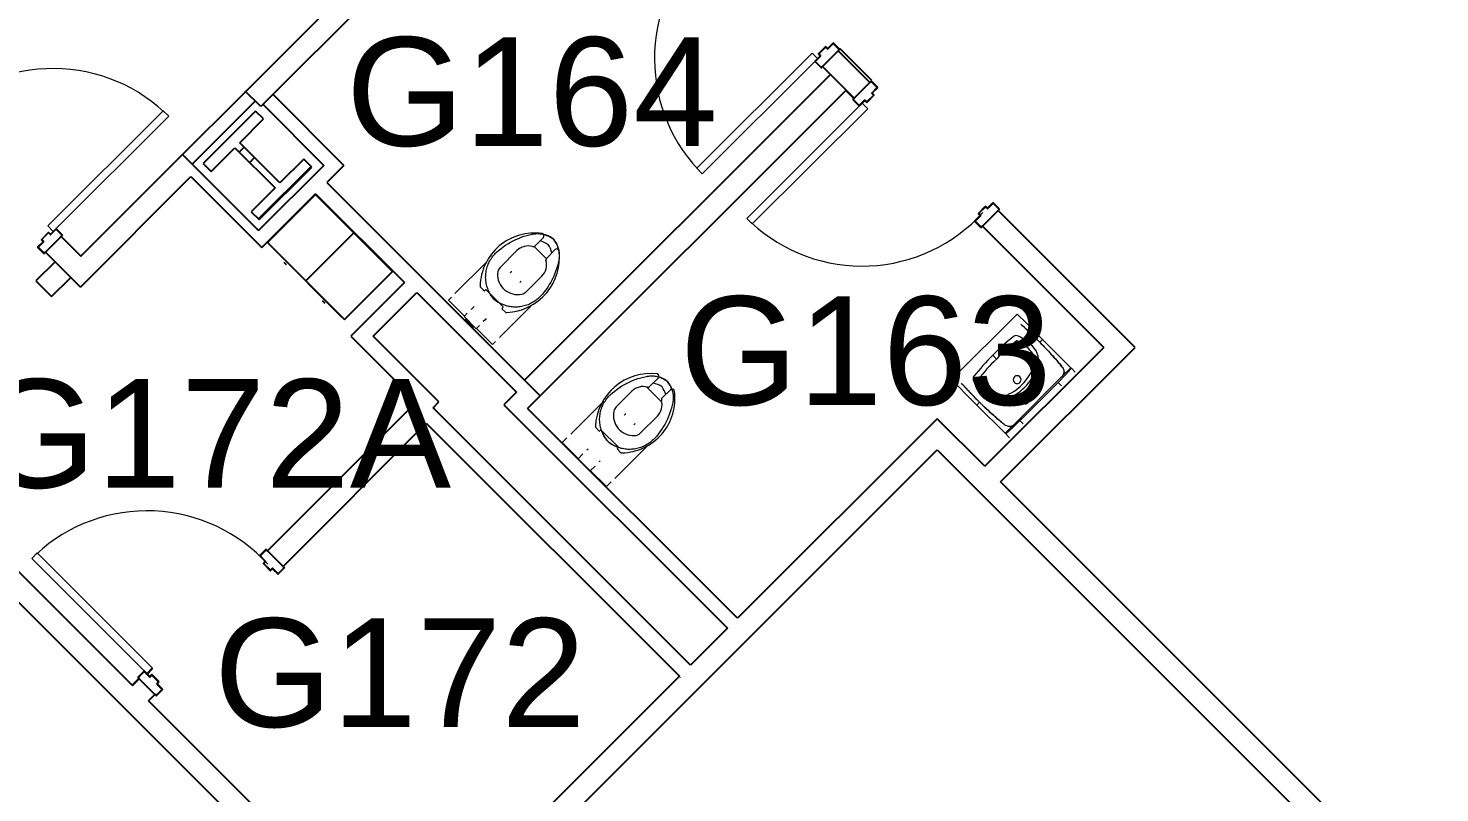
# Model space of a CAD drawing. Header units: inches. Extents: x -115 to 5677, y -261 to 4726.
# Drawn here: x 1433.4 to 1744.9, y 2375.8 to 2544.7 of the extents above; entities that cross this region are included whole.
import ezdxf

# ---------------------------------------------------------------- set-up
doc = ezdxf.new("R2010")
doc.units = ezdxf.units.IN
doc.header["$LTSCALE"] = 96
doc.header["$MEASUREMENT"] = 0
for name, color, linetype in [('A-ANNO-ROOM', 4, 'CONTINUOUS'), ('A-COLS', 5, 'CONTINUOUS'), ('A-DOOR', 2, 'CONTINUOUS'), ('A-FLOR-CASE', 3, 'CONTINUOUS'), ('A-WALL-FULL', 6, 'CONTINUOUS')]:
    doc.layers.add(name, color=color, linetype=linetype)
for name, color, linetype, lineweight in [('A-DOOR-2', 1, 'CONTINUOUS', 20), ('A-DOOR-3', 1, 'CONTINUOUS', 30), ('A-FLOR-CASE-1', 3, 'CONTINUOUS', 20), ('A-WALL-2', 2, 'CONTINUOUS', 50), ('P-FIXT', 6, 'CONTINUOUS', 9)]:
    doc.layers.add(name, color=color, linetype=linetype, lineweight=lineweight)
doc.styles.add('ARIAL', font='arial.ttf')

# ---------------------------------------------------------------- blocks, each defined once
blk = doc.blocks.new('American_Standard_Wall_Hung_Lavatory - 0355_012-1870799-ABSWR_AR_GL')
at = {"layer": 'P-FIXT'}
for p, q in [((1651.52, 2509.94), (1637.02, 2495.44)), ((1651.52, 2509.94), (1651.6, 2509.85)), ((1651.6, 2509.85), (1651.83, 2509.62)), ((1651.83, 2509.62), (1651.98, 2509.47)), ((1651.98, 2509.47), (1653.05, 2508.4)), ((1653.05, 2508.4), (1654.94, 2506.51)), ((1654.94, 2506.51), (1657.13, 2504.33)), ((1657.13, 2504.33), (1656.52, 2503.72)), ((1657.13, 2504.33), (1663.37, 2498.08)), ((1646.12, 2500.83), (1646.96, 2500)), ((1663.37, 2498.08), (1661.54, 2496.25)), ((1663.37, 2498.08), (1663.5, 2497.95)), ((1663.5, 2497.95), (1663.51, 2497.95)), ((1663.51, 2497.95), (1664.33, 2497.12)), ((1637.11, 2495.35), (1637.02, 2495.44)), ((1637.34, 2495.12), (1637.11, 2495.35)), ((1637.49, 2494.97), (1637.34, 2495.12)), ((1638.55, 2493.91), (1637.49, 2494.97)), ((1661.54, 2496.25), (1650.71, 2485.42)), ((1660.55, 2494.82), (1660.21, 2494.48)), ((1661.3, 2494.08), (1660.55, 2494.82)), ((1640.45, 2492.01), (1638.55, 2493.91)), ((1642.63, 2489.83), (1640.45, 2492.01)), ((1660.21, 2494.48), (1652.47, 2486.75)), ((1643.24, 2490.44), (1642.63, 2489.83)), ((1648.87, 2483.59), (1642.63, 2489.83)), ((1650.71, 2485.42), (1648.87, 2483.59)), ((1652.47, 2486.75), (1652.13, 2486.4)), ((1652.13, 2486.4), (1652.87, 2485.66)), ((1649, 2483.46), (1648.87, 2483.59)), ((1649.01, 2483.45), (1649, 2483.46)), ((1649.84, 2482.62), (1649.01, 2483.45))]:
    blk.add_line(p, q, dxfattribs=at)
at = {"layer": 'P-FIXT', "flags": 128}
for points in [[(1654.31, 2505.88), (1655.42, 2504.81), (1656.52, 2503.72)], [(1660.55, 2494.82), (1662.08, 2496.4), (1663.51, 2497.95)], [(1643.24, 2490.44), (1642.15, 2491.53), (1641.08, 2492.65)], [(1649.01, 2483.45), (1650.56, 2484.87), (1652.13, 2486.4)]]:
    blk.add_lwpolyline(points, dxfattribs=at)
at = {"layer": 'P-FIXT'}
for centre, radius, start, end in [((1597.16, 2445.22), 83.34, 45.5769, 48.551), ((1680.28, 2467.28), 47.88, 128.093, 135.5076), ((1651.36, 2504.17), 1, 63.4138, 128.093), ((1646.43, 2494.34), 12, 44.9622, 63.4138), ((1597.16, 2445.22), 83.34, 42.6975, 45.5124), ((1680.41, 2467.15), 46.88, 128.093, 135.5185), ((1646.56, 2494.21), 11, 44.9622, 63.4138), ((1651.87, 2499.51), 3.5, 339.6243, 44.9622), ((1651.74, 2499.64), 4.5, 339.6243, 44.9622), ((1597.16, 2445.22), 83.34, 39.5603, 42.4368), ((1679.68, 2466.68), 47.88, 134.4924, 141.907), ((1679.81, 2466.55), 46.88, 134.4815, 141.907), ((1644.84, 2502.12), 11, 315, 339.6243), ((1644.71, 2502.25), 12, 315, 339.6243), ((1642.78, 2495.6), 1, 141.907, 206.5862), ((1652.62, 2500.52), 12, 206.5862, 225.0378), ((1652.75, 2500.4), 11, 206.5862, 225.0378), ((1651.52, 2495.44), 0.875, 45, 225), ((1651.52, 2495.44), 0.875, 225, 45), ((1660.73, 2497.05), 1.14, 315, 2.0162), ((1701.74, 2549.79), 83.34, 221.449, 224.4231), ((1647.32, 2495.22), 4.5, 225.0378, 290.3757), ((1647.45, 2495.09), 3.5, 225.0378, 290.3757), ((1644.84, 2502.12), 11, 290.3757, 315), ((1644.71, 2502.25), 12, 290.3757, 315), ((1654.79, 2492.17), 0.687, 45, 225), ((1654.79, 2492.17), 0.687, 225, 45), ((1654.79, 2492.17), 0.688, 300, 330), ((1656.2, 2493.58), 0.687, 45, 225), ((1656.2, 2493.58), 0.687, 225, 45), ((1656.2, 2493.58), 0.688, 300, 315), ((1701.74, 2549.79), 83.34, 224.4876, 227.3025), ((1653.37, 2490.76), 0.687, 45, 225), ((1653.37, 2490.76), 0.688, 225, 45), ((1653.37, 2490.76), 0.688, 315, 330), ((1701.74, 2549.79), 83.34, 227.5632, 230.4397), ((1649.9, 2486.23), 1.14, 267.9838, 314.9994)]:
    blk.add_arc(centre, radius, start, end, dxfattribs=at)
for points in [[(1652.33, 2507.68), (1652.66, 2507.39), (1653.33, 2506.79), (1653.99, 2506.18), (1654.31, 2505.88)], [(1656.52, 2503.72), (1657.39, 2502.83), (1659.09, 2501.03), (1660.66, 2499.21), (1661.41, 2498.3)], [(1661.41, 2498.3), (1661.51, 2498.18), (1661.66, 2497.94), (1661.82, 2497.53), (1661.86, 2497.24), (1661.87, 2497.09)], [(1661.87, 2497.09), (1661.87, 2497.02), (1661.86, 2496.86), (1661.8, 2496.64), (1661.69, 2496.43), (1661.59, 2496.31), (1661.54, 2496.25)], [(1641.08, 2492.65), (1640.78, 2492.97), (1640.17, 2493.63), (1639.57, 2494.29), (1639.27, 2494.63)], [(1648.66, 2485.55), (1647.75, 2486.3), (1645.93, 2487.87), (1644.13, 2489.57), (1643.24, 2490.44)], [(1649.86, 2485.09), (1649.71, 2485.09), (1649.43, 2485.14), (1649.01, 2485.29), (1648.77, 2485.45), (1648.66, 2485.55)], [(1650.71, 2485.42), (1650.65, 2485.36), (1650.53, 2485.27), (1650.32, 2485.16), (1650.09, 2485.1), (1649.94, 2485.09), (1649.86, 2485.09)]]:
    blk.add_open_spline(points, degree=3, dxfattribs=at)
blk = doc.blocks.new('American Standard Afwall Toilet - 2634_001-V12-ABSWR_AR_GL')
at = {"layer": 'P-FIXT'}
for p, q in [((1574.54, 2494.82), (1574.17, 2495.18)), ((1569.73, 2493.83), (1573.12, 2490.45)), ((1553.02, 2483.41), (1559.96, 2490.35)), ((1551.16, 2481.55), (1552.17, 2482.56)), ((1554.69, 2478.02), (1551.16, 2481.55)), ((1556.61, 2479.94), (1556.85, 2480.17)), ((1570.01, 2480.91), (1562.73, 2473.63)), ((1554.63, 2477.95), (1555.7, 2479.03)), ((1558.38, 2476.35), (1557.31, 2475.27)), ((1559.53, 2477.49), (1559.3, 2477.26)), ((1560.91, 2471.81), (1557.38, 2475.34)), ((1561.96, 2472.86), (1560.91, 2471.81))]:
    blk.add_line(p, q, dxfattribs=at)
at = {"layer": 'P-FIXT', "flags": 128}
for points in [[(1561.75, 2492.09), (1562.23, 2492.52), (1562.73, 2492.93), (1563.24, 2493.33), (1563.77, 2493.7), (1564.32, 2494.05), (1564.87, 2494.38), (1565.45, 2494.68), (1566.03, 2494.97), (1566.62, 2495.23), (1567.22, 2495.46), (1567.84, 2495.68), (1568.46, 2495.86), (1569.08, 2496.02), (1569.72, 2496.16), (1569.77, 2496.17)], [(1569.77, 2496.17), (1569.99, 2496.21), (1570.22, 2496.24), (1570.44, 2496.26), (1570.67, 2496.27), (1570.89, 2496.27), (1571.12, 2496.27), (1571.34, 2496.25), (1571.57, 2496.22), (1571.79, 2496.19), (1572.01, 2496.15), (1572.23, 2496.1), (1572.45, 2496.04), (1572.67, 2495.97), (1572.88, 2495.89), (1573.09, 2495.8), (1573.29, 2495.71), (1573.49, 2495.61), (1573.69, 2495.5), (1573.88, 2495.38), (1574.07, 2495.25), (1574.25, 2495.12), (1574.38, 2495.02)], [(1574.38, 2495.02), (1574.52, 2494.84), (1574.65, 2494.66), (1574.77, 2494.47), (1574.89, 2494.28), (1574.99, 2494.08), (1575.09, 2493.88), (1575.19, 2493.67), (1575.27, 2493.46), (1575.34, 2493.25), (1575.41, 2493.03), (1575.47, 2492.81), (1575.52, 2492.59), (1575.56, 2492.37), (1575.59, 2492.14), (1575.61, 2491.92), (1575.62, 2491.69), (1575.63, 2491.47), (1575.62, 2491.24), (1575.61, 2491.02), (1575.59, 2490.79), (1575.55, 2490.57), (1575.53, 2490.41)], [(1559.41, 2486.29), (1559.4, 2486.59), (1559.4, 2486.89), (1559.42, 2487.18), (1559.44, 2487.48), (1559.48, 2487.77), (1559.53, 2488.07), (1559.59, 2488.36), (1559.67, 2488.64), (1559.75, 2488.93), (1559.85, 2489.21), (1559.96, 2489.49), (1560.08, 2489.76), (1560.2, 2490.03), (1560.34, 2490.29), (1560.5, 2490.55), (1560.66, 2490.8), (1560.83, 2491.04), (1561.01, 2491.28), (1561.2, 2491.51), (1561.39, 2491.73), (1561.6, 2491.94), (1561.75, 2492.09)], [(1575.53, 2490.41), (1575.39, 2489.78), (1575.23, 2489.15), (1575.05, 2488.53), (1574.84, 2487.92), (1574.6, 2487.32), (1574.35, 2486.72), (1574.06, 2486.14), (1573.76, 2485.57), (1573.43, 2485.01), (1573.08, 2484.46), (1572.71, 2483.93), (1572.32, 2483.42), (1571.91, 2482.92), (1571.48, 2482.43), (1571.44, 2482.39)], [(1561.18, 2481.83), (1561, 2482.06), (1560.82, 2482.3), (1560.65, 2482.54), (1560.49, 2482.79), (1560.34, 2483.05), (1560.2, 2483.31), (1560.07, 2483.58), (1559.95, 2483.85), (1559.84, 2484.13), (1559.75, 2484.41), (1559.66, 2484.7), (1559.59, 2484.98), (1559.53, 2485.27), (1559.48, 2485.57), (1559.44, 2485.86), (1559.42, 2486.16), (1559.41, 2486.29)], [(1564.84, 2487.61), (1564.91, 2487.68), (1564.98, 2487.74), (1565.04, 2487.81), (1565.1, 2487.87), (1565.15, 2487.92)], [(1567.27, 2485.79), (1567.21, 2485.74), (1567.15, 2485.68), (1567.09, 2485.61), (1567.02, 2485.55), (1566.95, 2485.47)], [(1571.44, 2482.39), (1571.23, 2482.18), (1571.02, 2481.98), (1570.79, 2481.78), (1570.56, 2481.6), (1570.32, 2481.42), (1570.08, 2481.25), (1569.82, 2481.09), (1569.57, 2480.95), (1569.3, 2480.81), (1569.03, 2480.68), (1568.76, 2480.57), (1568.48, 2480.46), (1568.2, 2480.37), (1567.91, 2480.29), (1567.62, 2480.22), (1567.33, 2480.16), (1567.04, 2480.11), (1566.74, 2480.08), (1566.45, 2480.06), (1566.15, 2480.05), (1565.85, 2480.05), (1565.65, 2480.05)], [(1565.65, 2480.05), (1565.35, 2480.07), (1565.05, 2480.11), (1564.76, 2480.15), (1564.47, 2480.21), (1564.18, 2480.27), (1563.89, 2480.35), (1563.61, 2480.44), (1563.33, 2480.55), (1563.05, 2480.66), (1562.78, 2480.78), (1562.52, 2480.92), (1562.26, 2481.06), (1562.01, 2481.22), (1561.76, 2481.38), (1561.52, 2481.56), (1561.29, 2481.74), (1561.18, 2481.83)]]:
    blk.add_lwpolyline(points, dxfattribs=at)
at = {"layer": 'P-FIXT'}
for centre, radius, start, end in [((1570.83, 2490.62), 5.65, 51.1382, 73.7816), ((1570.83, 2490.62), 5.65, 53.7777, 73.7298), ((1569.98, 2491.48), 5.65, 17.8712, 38.8618), ((1569.98, 2491.48), 5.65, 17.8743, 36.2223), ((1570.34, 2489.95), 4.81, 53.7682, 79.6646), ((1570.34, 2489.95), 4.81, 53.7682, 79.6646), ((1569.3, 2490.99), 4.81, 13.7312, 36.2318), ((1569.3, 2490.99), 4.81, 13.7312, 36.2318), ((1566.83, 2486.66), 7.43, 199.2869, 220.5537), ((1566.02, 2487.48), 7.43, 229.4463, 250.2945)]:
    blk.add_arc(centre, radius, start, end, dxfattribs=at)
blk = doc.blocks.new('American Standard Afwall Toilet_5905_110 - 5905_110-1487930-ABSWR_AR_GL')
at = {"layer": 'P-FIXT'}
for p, q in [((-2.87, 0.5), (-3.79, 0.5)), ((-2.75, 0.12), (-2.75, 0.37)), ((2.75, 0.37), (2.75, 0.12)), ((3.78, 0.5), (2.88, 0.5)), ((2.63, 0), (-2.62, 0)), ((-3.94, -10.93), (-3.94, -5.67)), ((3.94, -5.99), (3.94, -10.83)), ((-1.87, -17.1), (-1.87, -14.43)), ((1.88, -14.33), (1.88, -17.07))]:
    blk.add_line(p, q, dxfattribs=at)
for centre, radius, start, end in [((4.51, -7.92), 11.97, 136.3143, 233.1364), ((-3.79, 0), 0.5, 90, 136.3143), ((-2.87, 0.37), 0.125, 0, 90), ((-2.62, 0.12), 0.125, 180, 270), ((2.63, 0.12), 0.125, 270, 0), ((-4.92, -7.88), 12.24, 308.4211, 42.163), ((2.88, 0.37), 0.125, 90, 180), ((3.78, 0), 0.5, 42.163, 90), ((-0.12, -7.33), 4.46, 33.0986, 137.5427), ((-1.94, -5.67), 2, 137.5427, 180), ((1.94, -5.99), 2, 0, 33.0986), ((-0.44, -10.93), 3.5, 180, 241.0285), ((0.44, -10.83), 3.5, 298.9715, 0), ((-2.37, -14.43), 0.5, 0, 61.0285), ((2.38, -14.33), 0.5, 118.9715, 180), ((-2.37, -17.1), 0.5, 233.1364, 0), ((2.38, -17.07), 0.5, 180, 308.4211)]:
    blk.add_arc(centre, radius, start, end, dxfattribs=at)
blk = doc.blocks.new('American Standard Afwall Toilet - 2634_001-V18-ABSWR_AR_GL')
at = {"layer": 'P-FIXT'}
for p, q in [((1549.39, 2526.24), (1549.02, 2526.6)), ((1544.91, 2524.93), (1547.54, 2522.29)), ((1527.48, 2514.44), (1534.48, 2521.43)), ((1526.02, 2512.97), (1526.72, 2513.67)), ((1529.55, 2509.44), (1526.02, 2512.97)), ((1531.04, 2510.94), (1531.47, 2511.36)), ((1531.47, 2511.36), (1531.7, 2511.6)), ((1544.51, 2511.98), (1537.27, 2504.74)), ((1529.48, 2509.38), (1530.2, 2510.1)), ((1529.48, 2509.38), (1532.16, 2506.7)), ((1529.85, 2508.79), (1529.72, 2508.66)), ((1529.72, 2508.66), (1531.44, 2506.93)), ((1531.44, 2506.93), (1529.72, 2508.66)), ((1529.85, 2508.79), (1531.57, 2507.06)), ((1531.57, 2507.06), (1529.85, 2508.79)), ((1529.98, 2508.74), (1531.48, 2507.24)), ((1531.48, 2507.24), (1529.98, 2508.74)), ((1532.88, 2507.42), (1532.16, 2506.7)), ((1534.15, 2508.68), (1533.73, 2508.26)), ((1534.38, 2508.92), (1534.15, 2508.68)), ((1531.44, 2506.93), (1531.57, 2507.06)), ((1535.76, 2503.23), (1532.23, 2506.76)), ((1536.42, 2503.89), (1535.76, 2503.23))]:
    blk.add_line(p, q, dxfattribs=at)
at = {"layer": 'P-FIXT', "flags": 128}
for points in [[(1536.6, 2523.51), (1537.08, 2523.94), (1537.58, 2524.35), (1538.1, 2524.75), (1538.63, 2525.12), (1539.17, 2525.47), (1539.73, 2525.8), (1540.3, 2526.11), (1540.88, 2526.39), (1541.47, 2526.65), (1542.08, 2526.89), (1542.69, 2527.1), (1543.31, 2527.28), (1543.94, 2527.45), (1544.57, 2527.58), (1544.62, 2527.59)], [(1544.62, 2527.59), (1544.84, 2527.63), (1545.07, 2527.66), (1545.29, 2527.68), (1545.52, 2527.69), (1545.75, 2527.69), (1545.97, 2527.69), (1546.2, 2527.67), (1546.42, 2527.65), (1546.64, 2527.61), (1546.87, 2527.57), (1547.09, 2527.52), (1547.3, 2527.46), (1547.52, 2527.39), (1547.73, 2527.31), (1547.94, 2527.23), (1548.15, 2527.13), (1548.35, 2527.03), (1548.54, 2526.92), (1548.74, 2526.8), (1548.92, 2526.67), (1549.11, 2526.54), (1549.23, 2526.44)], [(1549.23, 2526.44), (1549.37, 2526.27), (1549.5, 2526.08), (1549.62, 2525.89), (1549.74, 2525.7), (1549.85, 2525.5), (1549.95, 2525.3), (1550.04, 2525.09), (1550.12, 2524.88), (1550.2, 2524.67), (1550.26, 2524.45), (1550.32, 2524.23), (1550.37, 2524.01), (1550.41, 2523.79), (1550.44, 2523.57), (1550.46, 2523.34), (1550.48, 2523.12), (1550.48, 2522.89), (1550.48, 2522.66), (1550.46, 2522.44), (1550.44, 2522.21), (1550.41, 2521.99), (1550.38, 2521.84)], [(1534.26, 2517.71), (1534.25, 2518.01), (1534.26, 2518.31), (1534.27, 2518.6), (1534.3, 2518.9), (1534.34, 2519.2), (1534.39, 2519.49), (1534.45, 2519.78), (1534.52, 2520.07), (1534.61, 2520.35), (1534.7, 2520.63), (1534.81, 2520.91), (1534.93, 2521.18), (1535.06, 2521.45), (1535.2, 2521.71), (1535.35, 2521.97), (1535.51, 2522.22), (1535.68, 2522.46), (1535.86, 2522.7), (1536.05, 2522.93), (1536.25, 2523.15), (1536.45, 2523.36), (1536.6, 2523.51)], [(1550.38, 2521.84), (1550.25, 2521.2), (1550.09, 2520.57), (1549.9, 2519.95), (1549.69, 2519.34), (1549.46, 2518.74), (1549.2, 2518.14), (1548.92, 2517.56), (1548.61, 2516.99), (1548.29, 2516.43), (1547.94, 2515.88), (1547.57, 2515.35), (1547.17, 2514.84), (1546.76, 2514.34), (1546.33, 2513.86), (1546.29, 2513.82)], [(1536.04, 2513.25), (1535.85, 2513.48), (1535.67, 2513.72), (1535.5, 2513.96), (1535.34, 2514.21), (1535.19, 2514.47), (1535.05, 2514.73), (1534.92, 2515), (1534.8, 2515.27), (1534.7, 2515.55), (1534.6, 2515.83), (1534.52, 2516.12), (1534.44, 2516.41), (1534.38, 2516.7), (1534.33, 2516.99), (1534.3, 2517.28), (1534.27, 2517.58), (1534.26, 2517.71)], [(1539.69, 2519.03), (1539.76, 2519.1), (1539.83, 2519.17), (1539.9, 2519.23), (1539.95, 2519.29), (1540, 2519.34)], [(1542.12, 2517.22), (1542.07, 2517.16), (1542.01, 2517.1), (1541.94, 2517.04), (1541.87, 2516.97), (1541.8, 2516.9)], [(1546.29, 2513.82), (1546.09, 2513.6), (1545.87, 2513.4), (1545.65, 2513.2), (1545.42, 2513.02), (1545.18, 2512.84), (1544.93, 2512.67), (1544.68, 2512.52), (1544.42, 2512.37), (1544.16, 2512.23), (1543.89, 2512.11), (1543.61, 2511.99), (1543.33, 2511.89), (1543.05, 2511.79), (1542.77, 2511.71), (1542.48, 2511.64), (1542.19, 2511.58), (1541.89, 2511.54), (1541.6, 2511.5), (1541.3, 2511.48), (1541, 2511.47), (1540.71, 2511.47), (1540.5, 2511.48)], [(1540.5, 2511.48), (1540.2, 2511.5), (1539.91, 2511.53), (1539.61, 2511.57), (1539.32, 2511.63), (1539.03, 2511.7), (1538.75, 2511.78), (1538.46, 2511.87), (1538.18, 2511.97), (1537.91, 2512.08), (1537.64, 2512.21), (1537.37, 2512.34), (1537.11, 2512.49), (1536.86, 2512.64), (1536.61, 2512.81), (1536.37, 2512.98), (1536.14, 2513.17), (1536.04, 2513.25)]]:
    blk.add_lwpolyline(points, dxfattribs=at)
at = {"layer": 'P-FIXT'}
for centre, radius, start, end in [((1545.19, 2521.37), 4.81, 53.7682, 77.9667), ((1545.19, 2521.37), 4.81, 53.7682, 77.9667), ((1545.69, 2522.05), 5.65, 53.7777, 79.2498), ((1545.69, 2522.05), 5.65, 51.1382, 79.1997), ((1544.83, 2522.9), 5.65, 11.434, 38.8618), ((1544.83, 2522.9), 5.65, 11.4159, 36.2223), ((1544.16, 2522.41), 4.81, 12.0333, 36.2318), ((1544.16, 2522.41), 4.81, 12.0333, 36.2318), ((1541.69, 2518.08), 7.43, 210.9881, 220.5537), ((1540.87, 2518.9), 7.43, 229.4463, 239.7503)]:
    blk.add_arc(centre, radius, start, end, dxfattribs=at)
blk = doc.blocks.new('American Standard Afwall Toilet_5905_110 - 5905_110-1489414-ABSWR_AR_GL')
at = {"layer": 'P-FIXT'}
for p, q in [((-1.87, 14.43), (-1.87, 17.1)), ((1.88, 17.07), (1.88, 14.33)), ((-3.94, 5.67), (-3.94, 10.93)), ((3.94, 10.83), (3.94, 5.99)), ((-2.62, 0), (2.63, 0)), ((-3.79, -0.5), (-2.87, -0.5)), ((-2.75, -0.37), (-2.75, -0.12)), ((2.75, -0.12), (2.75, -0.37)), ((2.88, -0.5), (3.78, -0.5))]:
    blk.add_line(p, q, dxfattribs=at)
for centre, radius, start, end in [((4.51, 7.92), 11.97, 126.8636, 223.6857), ((-2.37, 17.1), 0.5, 0, 126.8636), ((2.38, 17.07), 0.5, 51.5789, 180), ((-4.92, 7.88), 12.24, 317.837, 51.5789), ((-0.44, 10.93), 3.5, 118.9715, 180), ((-2.37, 14.43), 0.5, 298.9715, 0), ((2.38, 14.33), 0.5, 180, 241.0285), ((0.44, 10.83), 3.5, 360, 61.0285), ((-1.94, 5.67), 2, 180, 222.4573), ((-0.12, 7.33), 4.46, 222.4573, 326.9014), ((1.94, 5.99), 2, 326.9014, 360), ((-2.62, -0.12), 0.125, 90, 180), ((2.63, -0.12), 0.125, 0, 90), ((-3.79, 0), 0.5, 223.6857, 270), ((-2.87, -0.37), 0.125, 270, 0), ((2.88, -0.37), 0.125, 180, 270), ((3.78, 0), 0.5, 270, 317.837)]:
    blk.add_arc(centre, radius, start, end, dxfattribs=at)
blk = doc.blocks.new('SPEQ_Locker-Dbl_HED-Revised MRI - 12_ W 15_ D 60_ H-12680081-ABSWR_AR_GL')
at = {"layer": 'A-FLOR-CASE'}
for p, q in [((6, 7.5), (-6, 7.5)), ((-6, 7.5), (-6, -7.5)), ((6, -7.5), (6, 7.5)), ((-6, -7.5), (6, -7.5)), ((5.25, -7.5), (-5.25, -7.5)), ((-0.375, -8), (0.375, -8))]:
    blk.add_line(p, q, dxfattribs=at)
at = {"layer": 'A-FLOR-CASE-1'}
for p, q in [((6, 7.5), (-6, 7.5)), ((-6, 7.5), (-6, -7.5)), ((6, -7.5), (6, 7.5)), ((-6, -7.5), (6, -7.5))]:
    blk.add_line(p, q, dxfattribs=at)

msp = doc.modelspace()

# ---------------------------------------------------------------- hatches: boundary and pattern name
at = {"layer": 'A-COLS'}
h = msp.add_hatch(dxfattribs=at)
h.set_pattern_fill('FP_194', color=256, angle=45, style=0, pattern_type=2)
h.set_pattern_definition([(45, (-3238.246, -167.171), (-9.503515, 9.503515), []), (45, (-3238.247, -152.77), (-9.503515, 9.503515), [])])
h.paths.add_polyline_path([(1484.36, 2502.4), (1495.95, 2513.99), (1494.21, 2515.74), (1488.95, 2510.49), (1480.07, 2519.37), (1485.33, 2524.62), (1483.58, 2526.37), (1471.98, 2514.77), (1473.73, 2513.03), (1478.98, 2518.28), (1487.86, 2509.4), (1482.61, 2504.14)], flags=0)

# ---------------------------------------------------------------- linework, layer by layer
for p, q in [((1483.58, 2526.37), (1471.98, 2514.77)), ((1485.33, 2524.62), (1483.58, 2526.37)), ((1480.07, 2519.37), (1485.33, 2524.62)), ((1473.73, 2513.03), (1478.98, 2518.28)), ((1478.98, 2518.28), (1487.86, 2509.4)), ((1488.95, 2510.49), (1480.07, 2519.37)), ((1471.98, 2514.77), (1473.73, 2513.03)), ((1484.36, 2502.4), (1495.95, 2513.99)), ((1494.21, 2515.74), (1488.95, 2510.49)), ((1495.95, 2513.99), (1494.21, 2515.74)), ((1487.86, 2509.4), (1482.61, 2504.14)), ((1482.61, 2504.14), (1484.36, 2502.4))]:
    msp.add_line(p, q, dxfattribs=at)
at = {"layer": 'A-DOOR', "lineweight": 9}
for p, q in [((1580.89, 2513.72), (1606.34, 2539.18)), ((1607.58, 2537.94), (1606.34, 2539.18)), ((1607, 2537.36), (1582.12, 2512.48)), ((1437.7, 2500.99), (1463.15, 2526.45)), ((1463.15, 2526.45), (1464.39, 2525.21)), ((1591.93, 2502.67), (1616.82, 2527.55)), ((1618.63, 2526.89), (1593.17, 2501.43)), ((1617.39, 2528.13), (1618.63, 2526.89)), ((1618.63, 2526.89), (1617.39, 2528.13)), ((1464.39, 2525.21), (1439.51, 2500.33)), ((1580.89, 2513.72), (1582.12, 2512.48)), ((1438.93, 2499.76), (1437.7, 2500.99)), ((1437.7, 2500.99), (1438.93, 2499.76)), ((1591.93, 2502.67), (1593.17, 2501.43)), ((1436.33, 2498.03), (1437.83, 2499.53)), ((1437.87, 2499.49), (1436.37, 2497.99)), ((1438.25, 2499.11), (1437.87, 2499.49)), ((1437.92, 2499.53), (1438.29, 2499.16)), ((1438.34, 2499.16), (1439.51, 2500.33)), ((1439.55, 2500.29), (1438.38, 2499.11)), ((1434.16, 2427.54), (1435.4, 2428.78)), ((1434.16, 2427.54), (1459.04, 2402.66)), ((1435.4, 2428.78), (1460.85, 2403.32))]:
    msp.add_line(p, q, dxfattribs=at)
at = {"layer": 'A-DOOR'}
for p, q in [((1608.18, 2538.54), (1607, 2537.36)), ((1607.05, 2537.32), (1608.22, 2538.49)), ((1609.3, 2540.55), (1607.8, 2539.04)), ((1607.8, 2538.96), (1608.18, 2538.58)), ((1607.84, 2539), (1609.35, 2540.5)), ((1608.22, 2538.62), (1607.84, 2539)), ((1609.35, 2540.5), (1609.72, 2540.13)), ((1609.77, 2540.17), (1609.39, 2540.55)), ((1610.98, 2541.34), (1609.81, 2540.17)), ((1609.86, 2540.13), (1611.03, 2541.3)), ((1611.03, 2541.3), (1612.35, 2539.97)), ((1612.4, 2540.02), (1611.07, 2541.34)), ((1612.35, 2539.97), (1612.09, 2539.71)), ((1612.09, 2539.71), (1612.13, 2539.66)), ((1612.13, 2539.66), (1612.4, 2539.93)), ((1607, 2537.28), (1608.33, 2535.95)), ((1608.37, 2535.99), (1607.05, 2537.32)), ((1608.64, 2536.26), (1608.37, 2535.99)), ((1608.42, 2535.95), (1608.68, 2536.22)), ((1608.68, 2536.22), (1608.64, 2536.26)), ((1619.11, 2532.68), (1619.38, 2532.95)), ((1619.16, 2532.64), (1619.11, 2532.68)), ((1619.42, 2532.9), (1619.16, 2532.64)), ((1620.75, 2531.58), (1619.42, 2532.9)), ((1619.47, 2532.95), (1620.79, 2531.62)), ((1615.4, 2528.97), (1615.67, 2529.23)), ((1615.71, 2529.19), (1615.45, 2528.92)), ((1615.67, 2529.23), (1615.71, 2529.19)), ((1618.45, 2528.39), (1619.95, 2529.9)), ((1620, 2529.85), (1618.5, 2528.35)), ((1619.58, 2530.4), (1620.75, 2531.58)), ((1619.95, 2529.9), (1619.58, 2530.27)), ((1620.79, 2531.53), (1619.62, 2530.36)), ((1619.62, 2530.32), (1620, 2529.94)), ((1616.73, 2527.55), (1615.4, 2528.88)), ((1615.45, 2528.92), (1616.77, 2527.6)), ((1616.77, 2527.6), (1617.94, 2528.77)), ((1617.99, 2528.72), (1616.82, 2527.55)), ((1618.41, 2528.35), (1618.03, 2528.72)), ((1618.08, 2528.77), (1618.45, 2528.39)), ((1643.07, 2503.78), (1644.57, 2505.28)), ((1644.61, 2505.24), (1643.11, 2503.73)), ((1644.99, 2504.86), (1644.61, 2505.24)), ((1644.66, 2505.28), (1645.03, 2504.9)), ((1645.08, 2504.9), (1646.25, 2506.08)), ((1646.29, 2506.03), (1645.12, 2504.86)), ((1647.62, 2504.71), (1646.29, 2506.03)), ((1646.34, 2506.08), (1647.66, 2504.75)), ((1647.35, 2504.44), (1647.62, 2504.71)), ((1647.4, 2504.4), (1647.35, 2504.44)), ((1647.66, 2504.66), (1647.4, 2504.4)), ((1642.27, 2502.1), (1643.44, 2503.27)), ((1643.6, 2500.68), (1642.27, 2502.01)), ((1643.49, 2503.22), (1642.32, 2502.05)), ((1642.32, 2502.05), (1643.64, 2500.73)), ((1643.44, 2503.31), (1643.07, 2503.69)), ((1643.11, 2503.73), (1643.49, 2503.36)), ((1643.64, 2500.73), (1643.91, 2500.99)), ((1643.91, 2500.99), (1643.95, 2500.95)), ((1436.7, 2497.57), (1436.33, 2497.94)), ((1436.37, 2497.99), (1436.75, 2497.61)), ((1440.88, 2498.96), (1439.55, 2500.29)), ((1439.6, 2500.33), (1440.92, 2499)), ((1440.61, 2498.69), (1440.88, 2498.96)), ((1440.66, 2498.65), (1440.61, 2498.69)), ((1440.92, 2498.92), (1440.66, 2498.65)), ((1643.95, 2500.95), (1643.69, 2500.68)), ((1435.53, 2496.35), (1436.7, 2497.52)), ((1436.86, 2494.94), (1435.53, 2496.26)), ((1436.75, 2497.48), (1435.58, 2496.31)), ((1435.58, 2496.31), (1436.9, 2494.98)), ((1436.9, 2494.98), (1437.17, 2495.25)), ((1437.21, 2495.2), (1436.95, 2494.94)), ((1437.17, 2495.25), (1437.21, 2495.2)), ((1485.82, 2429.53), (1484.5, 2428.21)), ((1484.54, 2428.16), (1485.87, 2429.49)), ((1485.87, 2429.49), (1486.13, 2429.22)), ((1486.18, 2429.27), (1485.91, 2429.53)), ((1484.5, 2428.12), (1485.67, 2426.95)), ((1485.71, 2426.99), (1484.54, 2428.16)), ((1485.67, 2426.9), (1485.29, 2426.53)), ((1485.29, 2426.44), (1486.8, 2424.93)), ((1485.34, 2426.48), (1485.71, 2426.86)), ((1486.84, 2424.98), (1485.34, 2426.48)), ((1486.13, 2429.22), (1486.18, 2429.27)), ((1487.22, 2425.35), (1486.84, 2424.98)), ((1486.88, 2424.93), (1487.26, 2425.31)), ((1487.3, 2425.31), (1488.48, 2424.14)), ((1488.52, 2424.18), (1487.35, 2425.35)), ((1489.85, 2425.51), (1488.52, 2424.18)), ((1488.56, 2424.14), (1489.89, 2425.47)), ((1489.62, 2425.82), (1489.58, 2425.77)), ((1489.58, 2425.77), (1489.85, 2425.51)), ((1489.89, 2425.55), (1489.62, 2425.82)), ((1458.95, 2402.66), (1457.63, 2401.34)), ((1457.67, 2401.29), (1459, 2402.62)), ((1457.94, 2401.03), (1457.67, 2401.29)), ((1459, 2402.62), (1460.17, 2401.45)), ((1460.21, 2401.49), (1459.04, 2402.66)), ((1460.63, 2401.87), (1460.26, 2401.49)), ((1460.3, 2401.45), (1460.68, 2401.82)), ((1460.68, 2401.82), (1462.18, 2400.32)), ((1462.22, 2400.36), (1460.72, 2401.87)), ((1457.63, 2401.25), (1457.89, 2400.98)), ((1457.89, 2400.98), (1457.94, 2401.03)), ((1462.98, 2398.64), (1461.65, 2397.31)), ((1461.69, 2397.27), (1463.02, 2398.6)), ((1462.18, 2400.32), (1461.8, 2399.94)), ((1461.8, 2399.81), (1462.98, 2398.64)), ((1461.85, 2399.9), (1462.22, 2400.27)), ((1463.02, 2398.68), (1461.85, 2399.85)), ((1461.38, 2397.58), (1461.34, 2397.53)), ((1461.34, 2397.53), (1461.61, 2397.27)), ((1461.65, 2397.31), (1461.38, 2397.58))]:
    msp.add_line(p, q, dxfattribs=at)
at = {"layer": 'A-DOOR', "lineweight": 9}
for centre, radius, start, end in [((1607.58, 2537.94), 36, 132.2137, 222.7137), ((1438.93, 2499.76), 36, 47.2863, 137.7863), ((1617.39, 2528.13), 36, 227.2863, 317.7863), ((1437.87, 2499.49), 0.0625, 45, 135), ((1459.62, 2402.09), 36, 42.2137, 132.7137)]:
    msp.add_arc(centre, radius, start, end, dxfattribs=at)
at = {"layer": 'A-DOOR'}
for centre, radius, start, end in [((1607.84, 2539), 0.0625, 135, 225), ((1608.15, 2538.56), 0.0312, 315, 45), ((1608.15, 2538.56), 0.0938, 315, 45), ((1609.35, 2540.5), 0.0625, 45, 135), ((1609.79, 2540.19), 0.0938, 225, 315), ((1609.79, 2540.19), 0.0312, 225, 315), ((1611.03, 2541.3), 0.0625, 45, 135), ((1612.35, 2539.97), 0.0625, 315, 45), ((1607.05, 2537.32), 0.0625, 135, 225), ((1608.37, 2535.99), 0.0625, 225, 315), ((1619.42, 2532.9), 0.0625, 45, 135), ((1619.64, 2530.34), 0.0938, 135, 225), ((1619.64, 2530.34), 0.0312, 135, 225), ((1619.95, 2529.9), 0.0625, 315, 45), ((1620.75, 2531.58), 0.0625, 315, 45), ((1615.45, 2528.92), 0.0625, 135, 225), ((1616.77, 2527.6), 0.0625, 225, 315), ((1618.01, 2528.7), 0.0938, 45, 135), ((1618.01, 2528.7), 0.0312, 45, 135), ((1618.45, 2528.39), 0.0625, 225, 315), ((1644.61, 2505.24), 0.0625, 45, 135), ((1645.06, 2504.93), 0.0938, 225, 315), ((1645.06, 2504.93), 0.0313, 225, 315), ((1646.29, 2506.03), 0.0625, 45, 135), ((1647.62, 2504.71), 0.0625, 315, 45), ((1642.32, 2502.05), 0.0625, 135, 225), ((1643.11, 2503.73), 0.0625, 135, 225), ((1643.42, 2503.29), 0.0313, 315, 45), ((1643.42, 2503.29), 0.0938, 315, 45), ((1436.37, 2497.99), 0.0625, 135, 225), ((1438.32, 2499.18), 0.0938, 225, 315), ((1438.32, 2499.18), 0.0312, 225, 315), ((1439.55, 2500.29), 0.0625, 45, 135), ((1440.88, 2498.96), 0.0625, 315, 45), ((1643.64, 2500.73), 0.0625, 225, 315), ((1435.58, 2496.31), 0.0625, 135, 225), ((1436.68, 2497.55), 0.0312, 315, 45), ((1436.68, 2497.55), 0.0938, 315, 45), ((1436.9, 2494.98), 0.0625, 225, 315), ((1485.87, 2429.49), 0.0625, 45, 135), ((1484.54, 2428.16), 0.0625, 135, 225), ((1485.34, 2426.48), 0.0625, 135, 225), ((1485.65, 2426.92), 0.0313, 315, 45), ((1485.65, 2426.92), 0.0937, 315, 45), ((1486.84, 2424.98), 0.0625, 225, 315), ((1487.28, 2425.29), 0.0938, 45, 135), ((1487.28, 2425.29), 0.0313, 45, 135), ((1488.52, 2424.18), 0.0625, 225, 315), ((1489.85, 2425.51), 0.0625, 315, 45), ((1457.67, 2401.29), 0.0625, 135, 225), ((1459, 2402.62), 0.0625, 45, 135), ((1460.24, 2401.51), 0.0938, 225, 315), ((1460.24, 2401.51), 0.0312, 225, 315), ((1460.68, 2401.82), 0.0625, 45, 135), ((1461.87, 2399.88), 0.0938, 135, 225), ((1461.87, 2399.88), 0.0312, 135, 225), ((1462.18, 2400.32), 0.0625, 315, 45), ((1462.98, 2398.64), 0.0625, 315, 45), ((1461.65, 2397.31), 0.0625, 225, 315)]:
    msp.add_arc(centre, radius, start, end, dxfattribs=at)
at = {"layer": 'A-DOOR-2'}
msp.add_line((1459.62, 2402.09), (1460.85, 2403.32), dxfattribs=at)
at = {"layer": 'A-DOOR-3'}
msp.add_line((1460.85, 2403.32), (1459.62, 2402.09), dxfattribs=at)
at = {"layer": 'A-WALL-2'}
for p, q in [((1442.69, 2489.55), (1442.78, 2489.64)), ((1577, 2401.47), (1577.09, 2401.56))]:
    msp.add_line(p, q, dxfattribs=at)
at = {"layer": 'A-WALL-FULL'}
for p, q in [((1444.99, 2494.32), (1547.78, 2597.12)), ((1529.93, 2572.54), (1484.73, 2527.34)), ((1612.57, 2540.1), (1608.68, 2536.22)), ((1619.11, 2532.68), (1612.13, 2539.66)), ((1619.56, 2533.12), (1612.57, 2540.1)), ((1608.68, 2536.22), (1615.67, 2529.23)), ((1542.92, 2466.92), (1610.45, 2534.45)), ((1615.58, 2529.14), (1619.56, 2533.12)), ((1484.73, 2527.34), (1481.28, 2530.79)), ((1503.06, 2514.38), (1487.42, 2530.03)), ((1613.9, 2531), (1543.59, 2460.69)), ((1613.9, 2530.82), (1615.58, 2529.14)), ((1469.56, 2514.65), (1483.49, 2528.58)), ((1485.21, 2527.82), (1498.64, 2514.38)), ((1467.35, 2516.86), (1484.23, 2499.98)), ((1498.64, 2514.38), (1484.23, 2499.98)), ((1503.06, 2514.38), (1499.26, 2510.58)), ((1444.9, 2487.51), (1469.3, 2511.91)), ((1469.3, 2511.91), (1484.94, 2496.26)), ((1499.26, 2510.58), (1546.37, 2463.47)), ((1484.94, 2496.26), (1496.78, 2508.11)), ((1516.41, 2488.49), (1496.78, 2508.11)), ((1647.4, 2504.4), (1643.86, 2500.86)), ((1677.63, 2474.17), (1647.4, 2504.4)), ((1440.66, 2498.65), (1437.21, 2495.2)), ((1440.66, 2498.65), (1444.99, 2494.32)), ((1643.95, 2500.95), (1670.73, 2474.17)), ((1444.9, 2487.51), (1437.21, 2495.2)), ((1439.33, 2493.08), (1435.09, 2488.84)), ((1438.54, 2485.39), (1442.69, 2489.55)), ((1516.41, 2488.49), (1504.56, 2476.64)), ((1509.51, 2476.64), (1519.15, 2486.28)), ((1519.15, 2486.28), (1541.16, 2464.27)), ((1504.56, 2476.64), (1518.97, 2462.23)), ((1524.01, 2462.15), (1509.51, 2476.64)), ((1644.48, 2447.92), (1670.64, 2474.08)), ((1647.93, 2444.47), (1677.63, 2474.17)), ((1670.64, 2474.08), (1670.73, 2474.17)), ((1541.16, 2464.27), (1538.37, 2461.48)), ((1519.06, 2462.15), (1486.18, 2429.27)), ((1519.06, 2462.15), (1518.97, 2462.23)), ((1522.73, 2460.86), (1524.01, 2462.15)), ((1579.56, 2404.03), (1522.73, 2460.86)), ((1538.37, 2461.48), (1587.69, 2412.16)), ((1589.9, 2414.37), (1543.59, 2460.69)), ((1489.62, 2425.82), (1521.22, 2457.42)), ((1521.22, 2457.42), (1577.09, 2401.56)), ((1633.96, 2458.43), (1589.9, 2414.37)), ((1644.48, 2447.92), (1633.96, 2458.43)), ((1547.34, 2364.92), (1633.96, 2451.54)), ((1633.96, 2451.54), (1808.53, 2276.97)), ((1401.15, 2448), (1512.34, 2336.81)), ((1815.42, 2276.97), (1647.93, 2444.47)), ((1486.18, 2429.27), (1489.62, 2425.82)), ((1587.69, 2412.16), (1579.56, 2404.03)), ((1577, 2401.47), (1515.79, 2340.26)), ((1456.39, 2399.66), (1456.3, 2399.57)), ((1456.3, 2399.57), (1456.39, 2399.48)), ((1456.39, 2399.48), (1457.89, 2400.98)), ((1456.48, 2399.57), (1456.39, 2399.66)), ((1457.81, 2401.07), (1456.48, 2399.74)), ((1457.89, 2400.98), (1457.81, 2401.07)), ((1461.34, 2397.53), (1457.89, 2400.98)), ((1459.93, 2396.12), (1461.34, 2397.53)), ((1515.79, 2340.26), (1459.93, 2396.12))]:
    msp.add_line(p, q, dxfattribs=at)
for points in [[(1435.09, 2488.84), (1438.54, 2485.39)], [(1456.3, 2399.57), (1401.06, 2454.81)]]:
    msp.add_lwpolyline(points, dxfattribs=at)

# ---------------------------------------------------------------- block references
at = {"layer": 'A-FLOR-CASE', "rotation": 315}
for p in [(1495.72, 2498.39), (1504.21, 2489.9)]:
    msp.add_blockref('SPEQ_Locker-Dbl_HED-Revised MRI - 12_ W 15_ D 60_ H-12680081-ABSWR_AR_GL', p, dxfattribs=at)
at = {"layer": 'P-FIXT'}
for name, p, rotation in [('American Standard Afwall Toilet_5905_110 - 5905_110-1489414-ABSWR_AR_GL', (1536.29, 2485.04), 314.999999999999), ('American Standard Afwall Toilet_5905_110 - 5905_110-1487930-ABSWR_AR_GL', (1561.71, 2454.06), 135.0000000000004)]:
    msp.add_blockref(name, p, dxfattribs=dict(at, rotation=rotation))
for name in ['American Standard Afwall Toilet - 2634_001-V18-ABSWR_AR_GL', 'American_Standard_Wall_Hung_Lavatory - 0355_012-1870799-ABSWR_AR_GL', 'American Standard Afwall Toilet - 2634_001-V12-ABSWR_AR_GL']:
    msp.add_blockref(name, (0.08, -28.39), dxfattribs=at)

# ---------------------------------------------------------------- texts
at = {"layer": 'A-ANNO-ROOM', "style": 'ARIAL'}
for s, p in [('G164', (1503.52, 2518.68)), ('G163', (1577.19, 2461.46)), ('G172A', (1422.34, 2443.17)), ('G172', (1474.4, 2390.35))]:
    msp.add_text(s, height=24, dxfattribs=at).set_placement(p)

doc.saveas('drawing.dxf')
